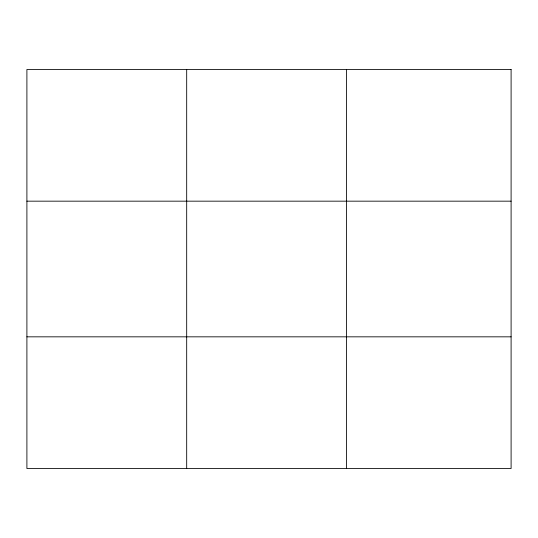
<?xml version="1.0" encoding="UTF-8"?>
<svg xmlns="http://www.w3.org/2000/svg" width="538" height="538" viewBox="0 0 538 538"><rect width="100%" height="100%" fill="white"/><g stroke="black" fill="none" stroke-linecap="round" stroke-linejoin="round"><path stroke-width="0.81" d="M186.686 69.483L186.686 468.517M346.472 69.483L346.472 468.517M26.9 201.165L511.1 201.165M26.9 336.835L511.1 336.835M511.1 69.483L511.1 468.517L26.9 468.517L26.9 69.483L511.1 69.483"/></g></svg>
